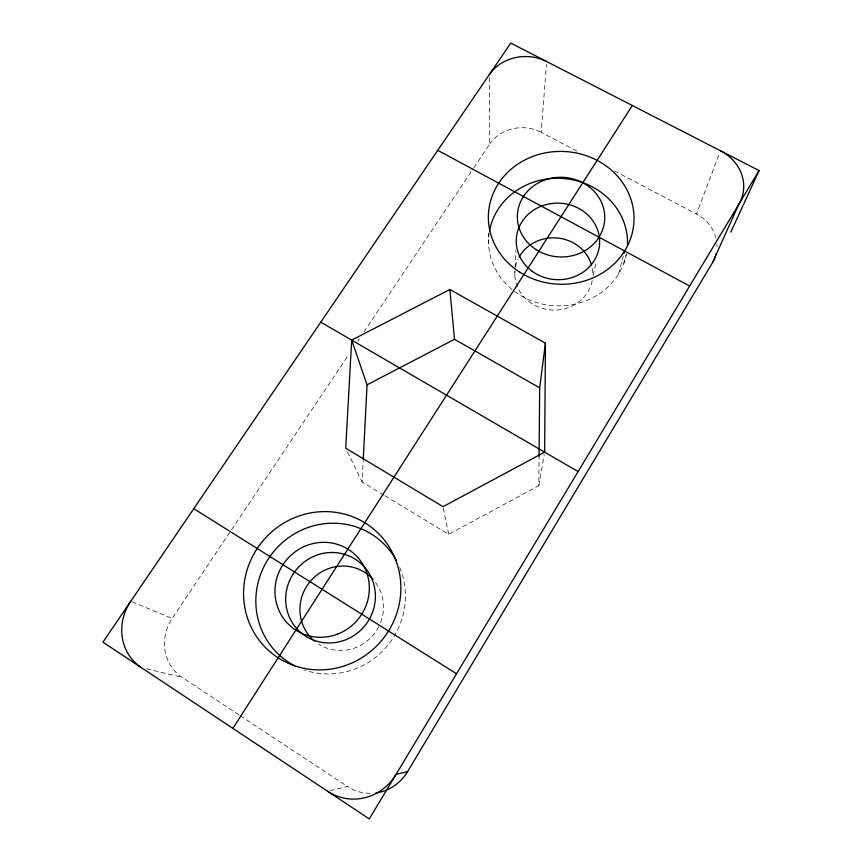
<?xml version="1.0" encoding="UTF-8"?>
<svg xmlns="http://www.w3.org/2000/svg" width="862" height="862" viewBox="0 0 862 862"><rect width="100%" height="100%" fill="white"/><g stroke="black" fill="none" stroke-linecap="round" stroke-linejoin="round"><path stroke-width="0.65" stroke-dasharray="4.31 3.23" d="M384.872 495.747L448.671 534.321L538.825 485.672L539.084 456.192M514.786 275.107L515.077 268.61M515.142 267.317L515.929 250.433M383.741 495.057L362.094 481.966L363.182 460.674M576.732 151.044L541.164 132.328L546.486 64.219M538.825 485.672L544.202 454.737M593.228 275.549L596.235 261.348M618.56 273.987L623.28 256.111M623.819 263.309L626.135 254.667M716.042 238.149A39.221 35.59 11.3 0 0 696.474 214.035L719.533 153.253M239.033 714.9L182.065 677.273A43.596 40.891 -54.3 0 1 172.174 618.42L348.862 354.476M357.849 341.061L359.346 338.82M363.839 332.107L473.141 168.823M473.895 167.702L489.616 144.213L489.271 77.364M330.114 790.68L347.397 786.456A45.147 43.143 -78 0 0 371.296 793.32M146.368 668.804L182.065 677.273M131.961 601.795L172.174 618.42M614.671 170.999L696.474 214.035M240.153 715.632L347.397 786.456M347.461 451.839L362.094 481.966M443.305 507.998L448.671 534.321M488.506 232.988L488.592 243.72M626.512 253.719A69.52 63.777 3.1 0 1 547.65 305.062A69.52 63.777 3.1 0 1 489.099 233.451M375.627 582.583A42.658 41.344 -54.4 0 1 380.422 623.01M378.784 626.642A42.658 41.344 -54.4 0 1 318.649 644.129M592.205 280.603A39.038 36.118 3.5 0 1 549.18 309.781A39.038 36.118 3.5 0 1 514.819 271.433M515.476 266.692A39.038 36.118 3.5 0 1 518.073 259.063M592.291 268.438A39.038 36.118 3.5 0 1 592.776 275.818M399.709 567.433A76.341 73.83 -51.8 0 1 384.441 649.14A76.341 73.83 -51.8 0 1 304.426 670.011M489.616 144.213A37.842 34.071 -0.6 0 1 541.164 132.328M716.968 244.237A39.221 35.59 11.3 0 1 717.033 246.661"/><path stroke-width="1.29" d="M545.441 343.184L544.644 452.151L443.046 506.673L345.705 448.229L351.696 340.113L449.867 289.481L545.441 343.184L539.666 387.846L539.084 456.192M363.247 459.349L367.05 384.84L351.696 340.113M623.948 253.547L624.627 250.993M375.778 792.954A45.147 43.143 -78 0 0 407.564 771.63L712.389 262.91L738.637 204.563A43.919 39.21 10.4 0 0 720.481 150.764M730.836 232.115L759.077 170.579L510.757 43.1L102.923 642.147L369.27 818.9L759.077 170.579M232.88 728.39L632.309 105.498M367.05 384.84L454.5 339.294L539.666 387.846M407.564 771.63L396.014 774.421A51.267 48.886 -75.9 0 1 327.646 791.284M437.756 150.333L689.665 286.033M320.772 322.162L578.1 471.579M193.788 508.688L456.537 673.75M449.867 289.481L454.5 339.294M314.576 641.156A42.658 41.344 -54.4 0 1 311.936 579.533A42.658 41.344 -54.4 0 1 373.084 579.436M519.086 257.091A39.038 36.118 3.5 0 1 557.865 238.063A39.038 36.118 3.5 0 1 591.44 264.785M294.696 665.841A76.341 73.83 -51.8 0 1 277.898 546.874A76.341 73.83 -51.8 0 1 396.445 560.634M489.508 230.93A69.52 63.777 3.1 0 1 565.009 178.649A69.52 63.777 3.1 0 1 627.525 244.84M141.26 667.587A49.36 45.923 -52 0 1 130.744 601.288M489.26 74.692A42.216 37.325 -0.9 0 1 546.702 61.547M716.15 253.687A39.221 35.59 11.3 0 1 712.389 262.91M535.959 249.527A43.703 39.835 2.8 0 0 604.585 221.006A43.703 39.835 2.8 0 0 542.64 180.837A43.703 39.835 2.8 0 0 535.959 249.527M337.408 634.173A48.164 46.494 -50 0 0 353.172 552.973A48.164 46.494 -50 0 0 275.829 582.27A48.164 46.494 -50 0 0 337.408 634.173M519.743 272.133A72.85 66.417 2.8 0 0 633.775 223.872A72.85 66.417 2.8 0 0 530.033 157.541A72.85 66.417 2.8 0 0 519.743 272.133M345.112 665.636A80.285 77.505 -50.1 0 0 375.951 531.1A80.285 77.505 -50.1 0 0 245.605 575.514A80.285 77.505 -50.1 0 0 345.112 665.636M343.432 640.606A45.794 44.285 -51.8 0 0 361.329 563.834A45.794 44.285 -51.8 0 0 286.874 588.746A45.794 44.285 -51.8 0 0 343.432 640.606M532.22 271.315A41.71 38.262 3.1 0 0 599.241 247.146A41.71 38.262 3.1 0 0 542.392 205.77A41.71 38.262 3.1 0 0 532.22 271.315"/></g></svg>
